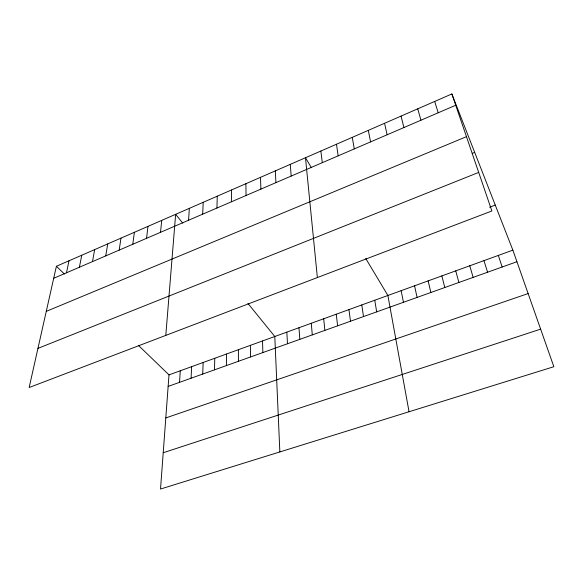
<?xml version="1.0" encoding="UTF-8"?>
<svg xmlns="http://www.w3.org/2000/svg" width="583" height="583" viewBox="0 0 583 583"><rect width="100%" height="100%" fill="white"/><g stroke="black" fill="none" stroke-linecap="round" stroke-linejoin="round"><path stroke-width="0.87" d="M231.4 201.798L231.48 189.985M226.386 365.599L226.517 354.012M214.486 369.848L214.77 358.275M216.942 208.022L217.255 196.187M202.716 374.06L203.146 362.488M202.673 214.165L203.205 202.308M191.071 378.221L191.647 366.656M179.542 382.339L180.264 370.788M188.586 220.236L189.337 208.35M138.331 345.296L168.997 374.876L160.522 489.042L553.85 366.714L512.865 250.151L451.861 93.958L56.398 266.278L29.15 387.527L491.877 210.973L451.861 93.958M165.798 335.393L175.643 214.318L182.778 223.114M160.529 232.304L161.71 220.389M146.566 238.316L147.958 226.379M132.786 244.248L134.382 232.296M119.187 250.107L120.972 238.141M105.756 255.886L107.731 243.913M92.493 261.592L94.657 249.604M79.397 267.233L81.751 255.23M66.469 272.793L68.998 260.79M53.702 278.295L455.724 105.246M46.268 311.366L466.466 136.662M472.252 153.38L474.686 152.382M37.946 348.379L478.694 172.422M489.611 207.22L495.251 205.056M168.997 374.876L512.865 250.151M168.144 386.42L516.939 261.731M165.805 417.931L528.132 293.562M163.218 452.743L540.638 329.14M56.398 266.278L64.436 274.032M247.957 303.437L274.79 336.5L279.847 451.934M311.453 167.751L305.47 157.745L317.371 277.559M365.73 258.466L387.884 295.486L409.047 411.751M498.334 255.427L502.167 267.007M434.685 101.442L438.205 112.781M483.97 260.637L487.57 272.225M469.767 265.782L473.141 277.384M417.741 108.824L420.941 120.215M455.731 270.876L458.887 282.478M441.856 275.912L444.793 287.521M401.031 116.104L403.917 127.539M428.133 280.889L430.859 292.498M384.554 123.283L387.134 134.768M414.564 285.808L417.078 297.425M401.148 290.677L403.465 302.293M368.31 130.366L370.584 141.888M352.278 137.348L354.267 148.913M374.76 300.245L376.684 311.869M361.781 304.953L363.515 316.576M336.464 144.241L338.169 155.843M348.947 309.609L350.492 321.226M320.861 151.041L322.29 162.679M336.253 314.208L337.615 325.831M323.696 318.763L324.877 330.386M311.271 323.274L312.284 334.89M290.283 164.362L291.179 176.073M298.984 327.726L299.822 339.342M286.821 332.142L287.492 343.751M275.293 170.899L275.934 182.632M260.499 177.341L260.892 189.103M262.525 340.953L262.867 352.555M250.391 345.355L250.573 356.949M245.895 183.703L246.048 195.494M238.396 349.705L238.418 361.292"/></g></svg>
